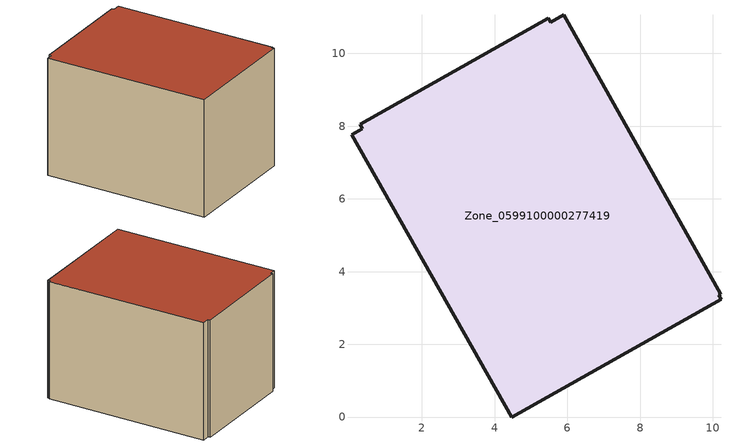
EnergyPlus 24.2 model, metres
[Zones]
Zone_0599100000277419
 floor ground (C_G): 5.54,10.86 5.9,11.06 10.22,3.38 10.16,3.35 10.23,3.24 4.47,0 0.07,7.76 0.36,7.93 0.3,8.04 5.48,10.96 z0
 wall outside (C_F): 5.48,10.96 0.3,8.04 0.36,7.93 0.07,7.76 4.47,0 10.23,3.24 10.16,3.35 10.22,3.38 5.9,11.06 5.54,10.86 5.48,10.96 z0:6.39
 roof outside (C_R): 0.36,7.93 0.07,7.76 4.47,0 10.23,3.24 10.16,3.35 10.22,3.38 5.9,11.06 5.54,10.86 5.48,10.96 0.3,8.04 z6.39
[BUILDING]
Pand.0599100000277419: North Axis=0; Terrain=City; Loads Convergence Tolerance Value=0.04; Temperature Convergence Tolerance Value=0.4; Solar Distribution=FullExterior; Maximum Number of Warmup Days=25; Minimum Number of Warmup Days=1
[Site:Location]
Rotterdam.The.Hague.AP_ZH_NLD Design_Conditions: Latitude=51.96; Longitude=4.45; Time Zone=1; Elevation=-4.5
[SITE:GROUNDTEMPERATURE:BUILDINGSURFACE]
18, 18, 18, 18, 18, 18, 18, 18, 18, 18, 18, 18
[MATERIAL] Thermal Absorptance=0.9; Solar Absorptance=0.7; Visible Absorptance=0.7
Name | Roughness | Thickness | Conductivity | Density | Specific Heat
G.TC.1946-1964 | MediumSmooth | 0.15 | 1 | 540 | 1210
F.TC.1946-1964 | Rough | 0.3 | 0.857143 | 1920 | 840
R.TC.1946-1964 | MediumRough | 0.2 | 0.235294 | 1500 | 1000
[CONSTRUCTION]
C_G: G.TC.1946-1964
C_F: F.TC.1946-1964
C_R: R.TC.1946-1964
[ZONE]
Zone_0599100000277419: Type=1; Multiplier=1; Ceiling Height=Autocalculate; Volume=Autocalculate; Floor Area=autocalculate; Part of Total Floor Area=Yes
[ZONEINFILTRATION:DESIGNFLOWRATE]
Infil_Zone_0599100000277419: Zone or ZoneList or Space or SpaceList=Zone_0599100000277419; Schedule=AlwaysOn; Design Flow Rate Calculation Method=Flow/Area; Flow Rate per Floor Area=0.003; Constant Term Coefficient=1; Temperature Term Coefficient=0; Velocity Term Coefficient=0; Velocity Squared Term Coefficient=0
[HVACTEMPLATE:ZONE:IDEALLOADSAIRSYSTEM]
Zone_0599100000277419: Maximum Heating Supply Air Temperature=50; Minimum Cooling Supply Air Temperature=13; Maximum Heating Supply Air Humidity Ratio=0.0156; Minimum Cooling Supply Air Humidity Ratio=0.0077; Heating Limit=NoLimit; Cooling Limit=NoLimit; Dehumidification Control Type=ConstantSensibleHeatRatio; Cooling Sensible Heat Ratio=0.7; Dehumidification Setpoint=60; Humidification Control Type=None; Humidification Setpoint=30; Outdoor Air Method=None; Outdoor Air Flow Rate per Person=0.00944; Outdoor Air Flow Rate per Zone Floor Area=0; Outdoor Air Flow Rate per Zone=0; Demand Controlled Ventilation Type=None; Outdoor Air Economizer Type=NoEconomizer; Heat Recovery Type=None; Sensible Heat Recovery Effectiveness=0.7; Latent Heat Recovery Effectiveness=0.65
[ZONECONTROL:THERMOSTAT]
ThermostatControl_Zone_0599100000277419: Zone or ZoneList=Zone_0599100000277419; Control Type Schedule=DualSetpointControlType; Control 1=Thermostat_Zone_0599100000277419; Temperature Difference Between Cutout And Setpoint=0
[THERMOSTATSETPOINT:DUALSETPOINT]
Thermostat_Zone_0599100000277419: Heating Setpoint Temperature Schedule=HeatingSetpoint_Zone_0599100000277419; Cooling Setpoint Temperature Schedule=CoolingSetpoint_Zone_0599100000277419
[SCHEDULE:COMPACT]
HeatingSetpoint_Zone_0599100000277419: Through: 12/31, For: AllDays, Until: 24:00, 21
CoolingSetpoint_Zone_0599100000277419: Through: 12/31, For: AllDays, Until: 24:00, 24
DualSetpointControlType: Through: 12/31, For: AllDays, Until: 24:00, 4
AlwaysOn: Through: 12/31, For: AllDays, Until: 24:00, 1
